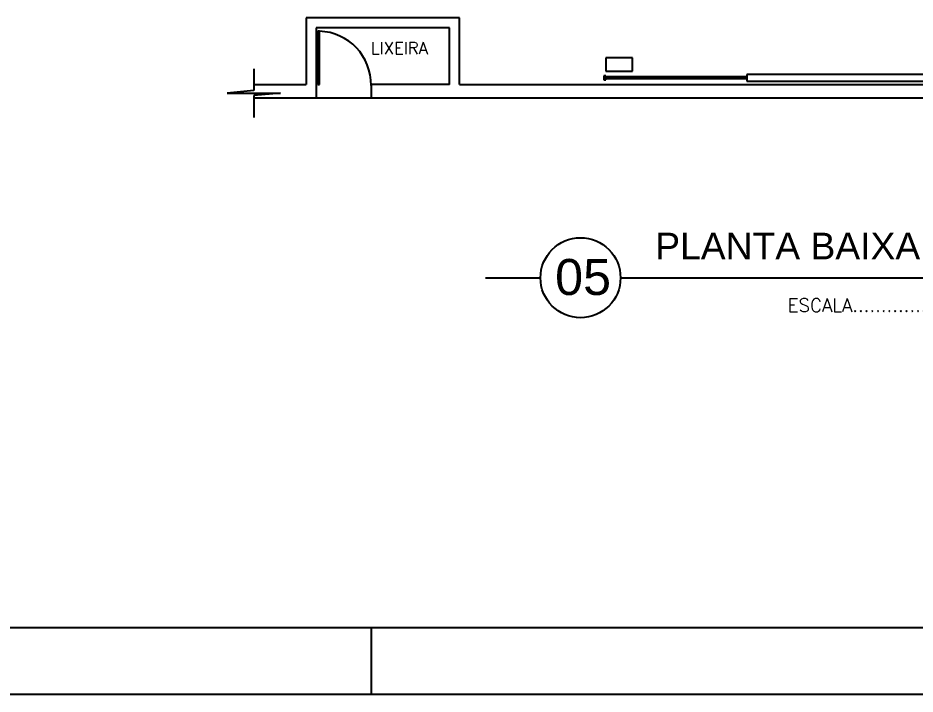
# Model space of a CAD drawing. Extents: x 1.6 to 100.8, y -3.3 to 55.9.
# Drawn here: x 26.4 to 39.86, y 0.87 to 11.01 of the extents above; entities that cross this region are included whole.
import ezdxf

# ---------------------------------------------------------------- set-up
doc = ezdxf.new("R2010")
doc.units = 0
doc.header["$MEASUREMENT"] = 0
doc.layers.get('0').update_dxf_attribs({"linetype": 'CONTINUOUS'})
doc.styles.add('ARIAL', font='arial.ttf')
doc.styles.add('ROMANS', font='romans.shx')

msp = doc.modelspace()

# ---------------------------------------------------------------- linework, layer by layer
at = {"color": 8}
for p, q in [((30.724, 11.012), (30.724, 10.012)), ((33.024, 11.012), (30.724, 11.012)), ((33.024, 10.012), (33.024, 11.012)), ((30.874, 10.862), (30.874, 9.812)), ((32.874, 10.862), (30.874, 10.862)), ((30.924, 10.812), (30.899, 10.812)), ((30.899, 10.812), (30.899, 10.012)), ((30.924, 10.012), (30.924, 10.812)), ((32.874, 10.012), (32.874, 10.862)), ((35.619, 10.412), (35.219, 10.412)), ((35.219, 10.412), (35.219, 10.212)), ((35.619, 10.212), (35.619, 10.412)), ((29.941, 10.249), (29.941, 9.921)), ((35.219, 10.142), (35.189, 10.142)), ((35.189, 10.142), (35.189, 10.082)), ((35.219, 10.212), (35.619, 10.212)), ((35.219, 10.082), (35.219, 10.142)), ((37.338, 10.127), (35.219, 10.127)), ((37.338, 10.112), (35.219, 10.112)), ((37.338, 10.097), (35.219, 10.097)), ((43.338, 10.162), (37.338, 10.162)), ((37.338, 10.162), (37.338, 10.062)), ((29.941, 10.012), (30.724, 10.012)), ((30.899, 10.012), (30.924, 10.012)), ((32.874, 10.012), (31.7, 10.012)), ((31.7, 10.012), (31.7, 9.812)), ((33.024, 10.012), (41.224, 10.012)), ((35.189, 10.082), (35.219, 10.082)), ((37.338, 10.062), (43.338, 10.062)), ((29.941, 9.921), (29.543, 9.884)), ((29.543, 9.884), (30.339, 9.884)), ((30.339, 9.884), (29.941, 9.846)), ((29.941, 9.846), (29.941, 9.519)), ((29.941, 9.812), (30.874, 9.812)), ((30.874, 9.812), (31.7, 9.812)), ((31.7, 9.812), (41.224, 9.812))]:
    msp.add_line(p, q, dxfattribs=at)
at = {"color": 21}
for p, q in [((33.414, 7.113), (34.241, 7.113)), ((35.441, 7.113), (48.326, 7.113))]:
    msp.add_line(p, q, dxfattribs=at)
at = {"color": 170}
msp.add_line((4.544, 1.867), (84.205, 1.867), dxfattribs=at)
for p, q in [((31.705, 0.867), (31.705, 1.867)), ((2.544, 0.867), (85.205, 0.867))]:
    msp.add_line(p, q)
at = {"color": 21}
msp.add_circle((34.841, 7.113), 0.6, dxfattribs=at)
at = {"color": 8}
msp.add_arc((30.899, 10.012), 0.8, 358.9727, 88.2101, dxfattribs=at)

# ---------------------------------------------------------------- texts
at = {"color": 8, "style": 'ROMANS'}
msp.add_text('LIXEIRA', height=0.18, dxfattribs=at).set_placement((31.696, 10.469))
at = {"color": 21}
for s, height, style, p in [('PLANTA BAIXA - ADMINISTRAÇÃO E GUARITA', 0.4, 'ARIAL', (35.962, 7.389)), ('05', 0.54, 'ARIAL', (34.46, 6.855)), ('ESCALA...........................................................1/100', 0.2, 'ROMANS', (37.949, 6.601))]:
    msp.add_text(s, height=height, dxfattribs=dict(at, style=style)).set_placement(p)

doc.saveas('drawing.dxf')
